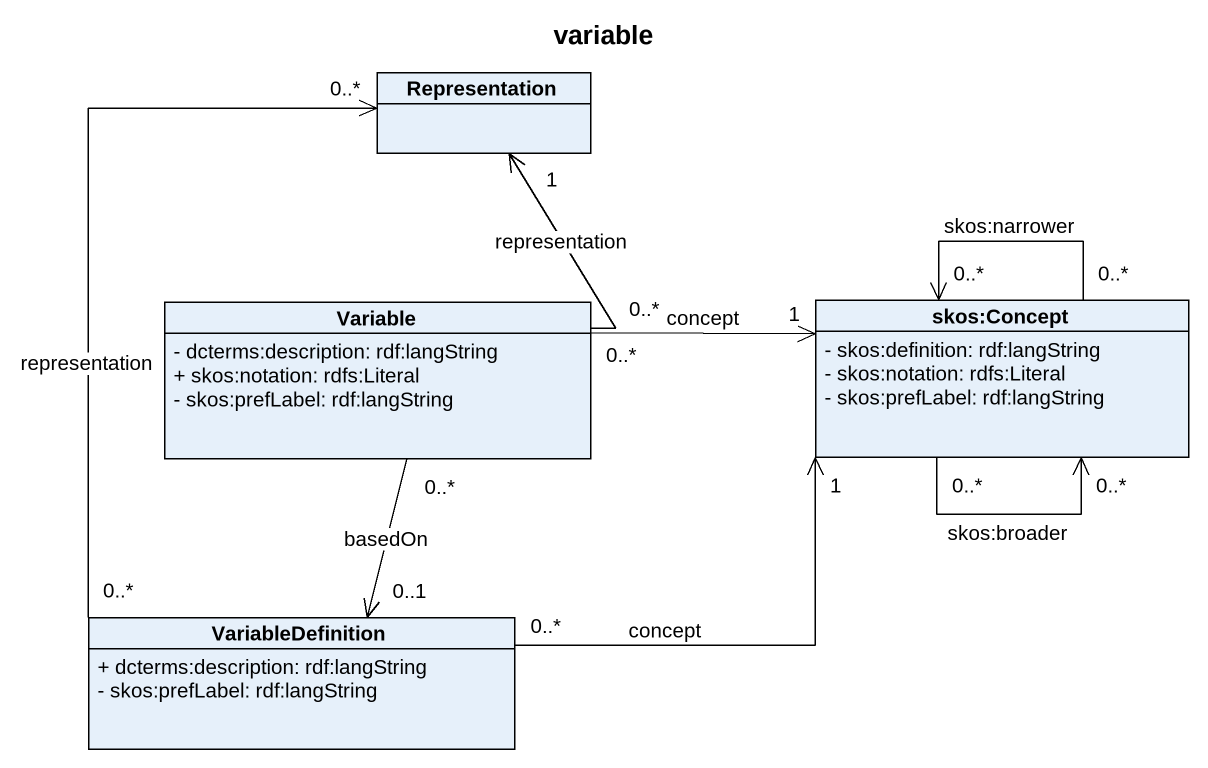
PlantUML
@startuml
title variable
hide circle
hide empty members
skinparam classAttributeIconSize 0
class Representation
class Variable {
  - dcterms:description: rdf:langString
  + skos:notation: rdfs:Literal
  - skos:prefLabel: rdf:langString
}
class "skos:Concept" as skos_Concept {
  - skos:definition: rdf:langString
  - skos:notation: rdfs:Literal
  - skos:prefLabel: rdf:langString
}
class VariableDefinition {
  + dcterms:description: rdf:langString
  - skos:prefLabel: rdf:langString
}
Variable "0..*" -up-> "1" Representation : representation
Variable "0..*" -right-> "1" skos_Concept : concept
Variable "0..*" --> "0..1" VariableDefinition : basedOn
skos_Concept "0..*" --> "0..*" skos_Concept : skos:broader
skos_Concept "0..*" --> "0..*" skos_Concept : skos:narrower
VariableDefinition "0..*" -up-> "0..*" Representation : representation
VariableDefinition "0..*" -right-> "1" skos_Concept : concept
@enduml
